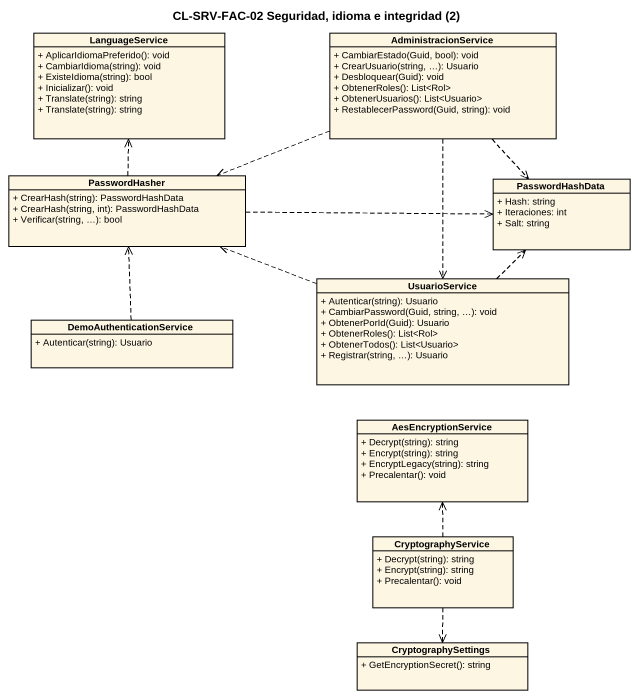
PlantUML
@startuml
title CL-SRV-FAC-02 Seguridad, idioma e integridad (2)
hide circle
hide empty members
skinparam classAttributeIconSize 0
class LanguageService {
  + AplicarIdiomaPreferido(): void
  + CambiarIdioma(string): void
  + ExisteIdioma(string): bool
  + Inicializar(): void
  + Translate(string): string
  + Translate(string): string
}
class AdministracionService {
  + CambiarEstado(Guid, bool): void
  + CrearUsuario(string, …): Usuario
  + Desbloquear(Guid): void
  + ObtenerRoles(): List<Rol>
  + ObtenerUsuarios(): List<Usuario>
  + RestablecerPassword(Guid, string): void
}
class PasswordHasher {
  + CrearHash(string): PasswordHashData
  + CrearHash(string, int): PasswordHashData
  + Verificar(string, …): bool
}
class PasswordHashData {
  + Hash: string
  + Iteraciones: int
  + Salt: string
}
class UsuarioService {
  + Autenticar(string): Usuario
  + CambiarPassword(Guid, string, …): void
  + ObtenerPorId(Guid): Usuario
  + ObtenerRoles(): List<Rol>
  + ObtenerTodos(): List<Usuario>
  + Registrar(string, …): Usuario
}
class DemoAuthenticationService {
  + Autenticar(string): Usuario
}
class AesEncryptionService {
  + Decrypt(string): string
  + Encrypt(string): string
  + EncryptLegacy(string): string
  + Precalentar(): void
}
class CryptographyService {
  + Decrypt(string): string
  + Encrypt(string): string
  + Precalentar(): void
}
class CryptographySettings {
  + GetEncryptionSecret(): string
}
AdministracionService .left.> PasswordHasher
AdministracionService ..> PasswordHashData
AdministracionService ..> UsuarioService
PasswordHasher .up.> LanguageService
PasswordHasher .right.> PasswordHashData
UsuarioService .left.> PasswordHasher
UsuarioService .up.> PasswordHashData
DemoAuthenticationService .up.> PasswordHasher
CryptographyService .up.> AesEncryptionService
CryptographyService ..> CryptographySettings
@enduml
